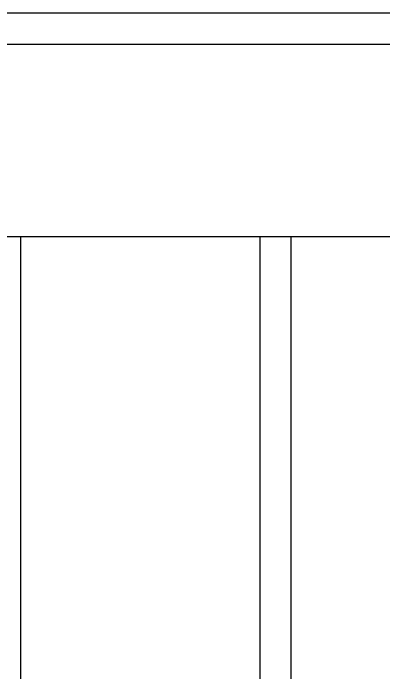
# Model space of a CAD drawing. Header units: inches. Extents: x -1316 to 22433, y -200 to 8737.
# Drawn here: x 158.33 to 176.15, y 615.71 to 647.47 of the extents above; entities that cross this region are included whole.
import ezdxf

# ---------------------------------------------------------------- set-up
doc = ezdxf.new("R2010")
doc.units = ezdxf.units.IN
doc.header["$LTSCALE"] = 10
doc.header["$MEASUREMENT"] = 0
doc.layers.get('0').update_dxf_attribs({"linetype": 'CONTINUOUS'})
doc.layers.add('S-ROOF', color=2, linetype='CONTINUOUS')
doc.layers.add('S-WALL', color=6, linetype='CONTINUOUS')

# ---------------------------------------------------------------- blocks, each defined once
blk = doc.blocks.new('EH CRLSP')
at = {"layer": 'S-WALL'}
for p, q in [((13.543, 0), (-108.105, 0)), ((13.984, -1.5), (-108.546, -1.5)), ((-94.562, -10.75), (-1.5, -10.75)), ((-91.562, -10.75), (-91.562, -93.5)), ((-80.062, -10.75), (-80.062, -93.5)), ((-78.562, -10.75), (-78.562, -93.5))]:
    blk.add_line(p, q, dxfattribs=at)
blk = doc.blocks.new('*U666')
blk.add_blockref('EH CRLSP', (-30.609, 110.785))

msp = doc.modelspace()

# ---------------------------------------------------------------- block references
at = {"layer": 'S-ROOF'}
msp.add_blockref('*U666', (280.85632, 536.68049), dxfattribs=at)

doc.saveas('drawing.dxf')
